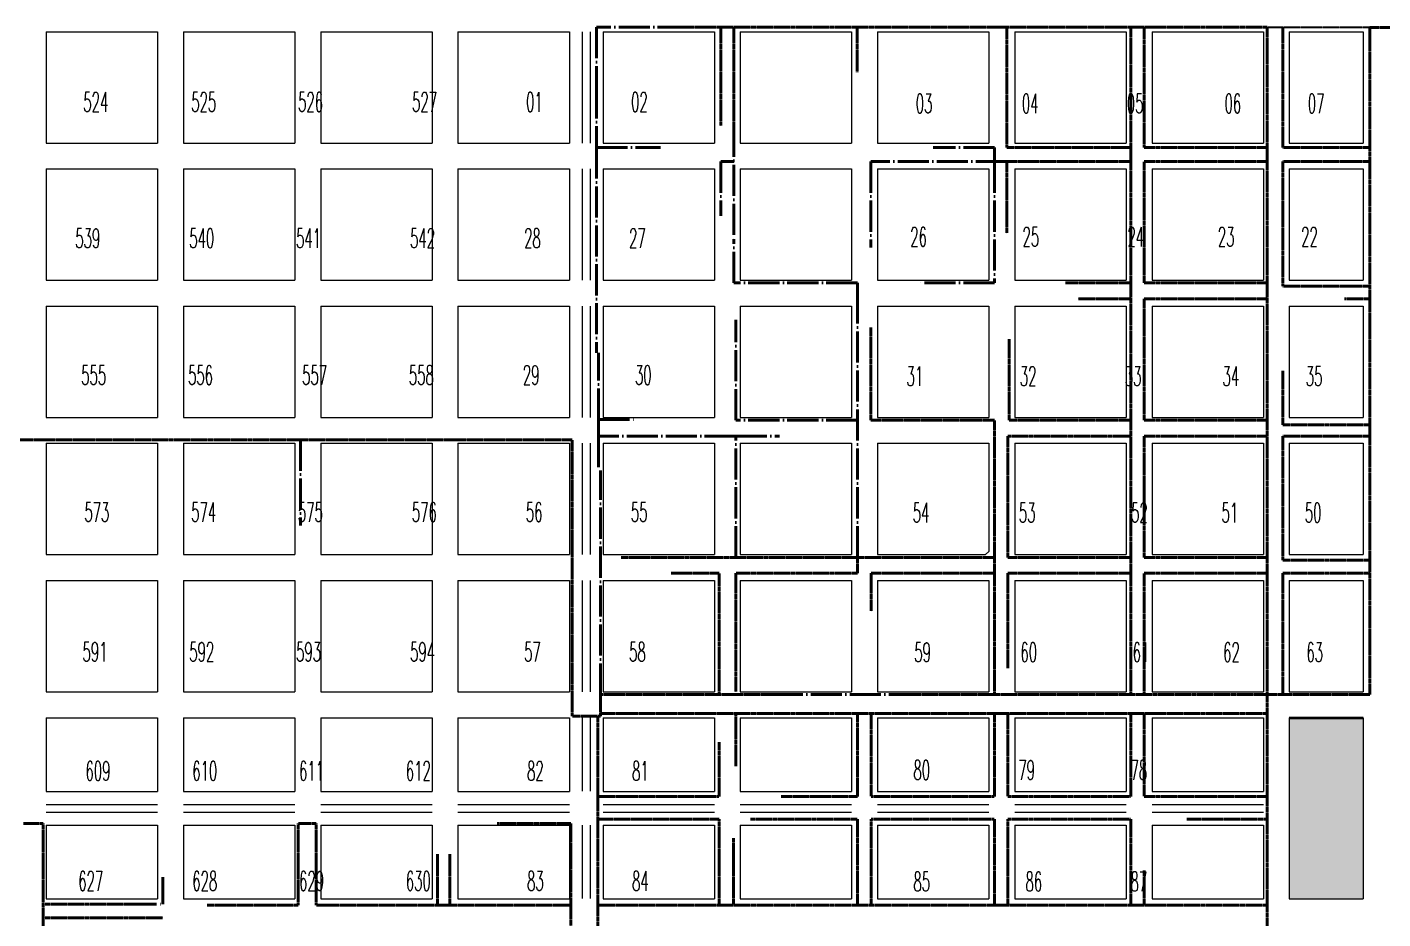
# Model space of a CAD drawing. Header units: millimetres. Extents: x 35648 to 65438, y -2675 to 1559.
# Drawn here: x 61304 to 62351, y -872 to -183 of the extents above; entities that cross this region are included whole.
import ezdxf

# ---------------------------------------------------------------- set-up
doc = ezdxf.new("R2010")
doc.units = ezdxf.units.MM
doc.header["$MEASUREMENT"] = 0
for name, pattern in [('ACAD_ISO04W100', [30, 24, -3, 0, -3]), ('HIDDEN', [0.375, 0.25, -0.125]), ('TRAZOS2', [9.525, 6.35, -3.175])]:
    doc.linetypes.add(name, pattern=pattern)
for name, color, linetype, lineweight in [('AGUA 2006', 21, 'Continuous', 35), ('GAS NUEVO 2016', 140, 'TRAZOS2', 40), ('GAS NUEVO 2017', 181, 'TRAZOS2', 40), ('GAS NUEVO 2018', 130, 'TRAZOS2', 40), ('GAS_1', 160, 'Continuous', 40), ('GAS_2', 84, 'Continuous', 40), ('GAS_NUEVO 2015', 234, 'TRAZOS2', 40), ('Manzanas', 7, 'Continuous', 13)]:
    doc.layers.add(name, color=color, linetype=linetype, lineweight=lineweight)
for name, color, linetype, lineweight, true_color in [('GAS_3', 21, 'TRAZOS2', 40, 0xffab57), ('GAS_4', 1, 'TRAZOS2', 40, 0xec041b), ('GAS_NUEVO 2014', 215, 'TRAZOS2', 40, 0xba36b5)]:
    doc.layers.add(name, color=color, linetype=linetype, lineweight=lineweight, true_color=true_color)
doc.layers.add('Numeros de Manzanas', color=7, linetype='Continuous')
doc.styles.add('ROMANS', font='romans', dxfattribs={"width": 0.5, "height": 50})

msp = doc.modelspace()

# ---------------------------------------------------------------- hatches: boundary and pattern name
at = {"layer": 'AGUA 2006'}
h = msp.add_hatch(color=94, dxfattribs=at)
h.paths.add_polyline_path([(62335.7, -716.8), (62278.7, -716.8), (62278.7, -856.8), (62335.7, -856.8)])
h.paths.add_polyline_path([(62418.7, -716.8), (62361.7, -716.8), (62361.7, -856.8), (62418.7, -856.8)])

# ---------------------------------------------------------------- linework, layer by layer
at = {"layer": 'AGUA 2006', "color": 5, "linetype": 'HIDDEN', "lineweight": -3}
msp.add_line((62261.6, -183.3), (62273.7, -183.3), dxfattribs=at)
at = {"layer": 'AGUA 2006', "color": 94}
msp.add_line((62278.7, -716.8), (62335.7, -716.8), dxfattribs=at)
at = {"layer": 'GAS NUEVO 2016', "linetype": 'ACAD_ISO04W100', "lineweight": 40}
for p, q in [((61851.2, -486.9), (61851.2, -409.5)), ((61745.1, -499.2), (61745.1, -486.4)), ((61745.1, -486.4), (61774.6, -486.4)), ((61945.1, -486.9), (61851.2, -486.9)), ((61515.1, -502), (61515.1, -568.4)), ((61851.2, -499.2), (61745.1, -499.2)), ((61745.1, -499.2), (61745.1, -525.9))]:
    msp.add_line(p, q, dxfattribs=at)
at = {"layer": 'GAS NUEVO 2017', "linetype": 'ACAD_ISO04W100', "lineweight": 40}
for p, q in [((61743.6, -276.2), (61743.6, -435)), ((61849.8, -287.2), (61839.6, -287.2)), ((61839.6, -287.2), (61839.6, -329.1)), ((61745.1, -486.4), (61745.1, -435)), ((61746.7, -698.9), (61746.7, -525.9)), ((61879.1, -698.9), (61985.9, -698.9))]:
    msp.add_line(p, q, dxfattribs=at)
at = {"layer": 'GAS NUEVO 2018', "linetype": 'ACAD_ISO04W100', "lineweight": 40}
for p, q in [((62051, -276.2), (62003.6, -276.2)), ((62051, -287.2), (62051, -276.2))]:
    msp.add_line(p, q, dxfattribs=at)
at = {"layer": 'GAS_1', "color": 5, "linetype": 'HIDDEN', "lineweight": 40}
for p, q in [((62261.6, -183.3), (61814.9, -183.3)), ((62261.6, -186.8), (62261.6, -183.3)), ((62261.6, -698.9), (62261.6, -186.8)), ((61746.7, -715.5), (61746.7, -698.9)), ((61746.7, -698.9), (61879.1, -698.9)), ((61985.9, -698.9), (62261.6, -698.9)), ((62261.6, -713.5), (62261.6, -1828.7)), ((61723.9, -1176.8), (61723.9, -798.4))]:
    msp.add_line(p, q, dxfattribs=at)
at = {"layer": 'GAS_2', "color": 105, "linetype": 'HIDDEN', "lineweight": -3}
msp.add_line((62273.7, -183.3), (62340.9, -183.3), dxfattribs=at)
at = {"layer": 'GAS_2', "color": 105, "linetype": 'HIDDEN', "lineweight": 40}
for p, q in [((61724.9, -502), (61195.5, -502)), ((61724.9, -715.5), (61724.9, -502)), ((61746.7, -715.5), (61724.9, -715.5)), ((61316.4, -798.4), (61301.2, -798.4)), ((61527.2, -798.4), (61513.3, -798.4)), ((61723.9, -798.4), (61666.9, -798.4))]:
    msp.add_line(p, q, dxfattribs=at)
at = {"layer": 'GAS_3', "color": 31, "linetype": 'HIDDEN', "lineweight": 40, "true_color": 0xffb366}
for p, q in [((61839.6, -183.3), (61839.6, -259.5)), ((61849.8, -183.3), (61849.8, -259.5)), ((61945, -183.3), (61945, -218)), ((62060.6, -276.2), (62060.6, -183.3)), ((62156.4, -698.9), (62156.4, -183.3)), ((62166.6, -276.2), (62166.6, -183.3)), ((62273.7, -183.3), (62273.7, -276.2)), ((62060.6, -276.2), (62156.4, -276.2)), ((62166.6, -276.2), (62261.6, -276.2)), ((62273.7, -276.2), (62341.2, -276.2)), ((62156.4, -287.2), (62060.6, -287.2)), ((62060.6, -287.2), (62060.6, -342.4)), ((62166.6, -380.9), (62166.6, -287.2)), ((62166.6, -287.2), (62261.6, -287.2)), ((62273.7, -287.2), (62341.2, -287.2)), ((62273.7, -287.2), (62273.7, -383.5)), ((62156.4, -380.9), (62105.8, -380.9)), ((62166.6, -380.9), (62261.6, -380.9)), ((62273.7, -383.5), (62341.2, -383.5)), ((62156.4, -393.2), (62115.6, -393.2)), ((62166.6, -486.9), (62166.6, -393.2)), ((62166.6, -393.2), (62261.6, -393.2)), ((62340.6, -393.2), (62321.1, -393.2)), ((61955.6, -486.9), (61955.6, -415.4)), ((62062.3, -486.9), (62062.3, -424.3)), ((62273.7, -490.6), (62273.7, -448.6)), ((62051, -486.9), (61955.6, -486.9)), ((62051, -698.9), (62051, -486.9)), ((62156.4, -486.9), (62062.3, -486.9)), ((62166.6, -486.9), (62261.6, -486.9)), ((62340.6, -490.6), (62273.7, -490.6)), ((62061.4, -592.9), (62061.4, -499.2)), ((62061.4, -499.2), (62156.4, -499.2)), ((62166.6, -592.9), (62166.6, -499.2)), ((62166.6, -499.2), (62261.6, -499.2)), ((62273.7, -595.1), (62273.7, -499.2)), ((62273.7, -499.2), (62340.6, -499.2)), ((62051, -592.9), (61762.6, -592.9)), ((61945.1, -592.9), (61945.1, -605.2)), ((62156.4, -592.9), (62061.4, -592.9)), ((62166.6, -592.9), (62261.6, -592.9)), ((62340.6, -595.1), (62273.7, -595.1)), ((61838.3, -605.2), (61801.2, -605.2)), ((61838.3, -698.9), (61838.3, -605.2)), ((61945.1, -605.2), (61851.3, -605.2)), ((61851.3, -605.2), (61851.3, -696.8)), ((62051, -605.2), (61955.7, -605.2)), ((61955.7, -605.2), (61955.7, -634.5)), ((62156.4, -605.2), (62061.4, -605.2)), ((62061.4, -605.2), (62061.4, -678.5)), ((62166.6, -698.9), (62166.6, -605.2)), ((62166.6, -605.2), (62261.6, -605.2)), ((62340.6, -605.2), (62273.7, -605.2)), ((62273.7, -605.2), (62273.7, -698.9)), ((61851.3, -712.6), (61851.3, -754.1)), ((61945.1, -777.6), (61945.1, -713.5)), ((61955.7, -713.5), (61955.7, -777.6)), ((62051, -777.6), (62051, -713.5)), ((62061.4, -713.5), (62061.4, -777.6)), ((62156.4, -777.6), (62156.4, -713.5)), ((62166.6, -713.5), (62166.6, -777.6)), ((61838.3, -777.6), (61838.3, -735.6)), ((61744.6, -777.6), (61838.3, -777.6)), ((61886.4, -777.6), (61945.1, -777.6)), ((61955.7, -777.6), (62051, -777.6)), ((62061.4, -777.6), (62156.4, -777.6)), ((62166.6, -777.6), (62261.6, -777.6)), ((61838.3, -795.2), (61744.6, -795.2)), ((61838.3, -861.7), (61838.3, -795.2)), ((61862.7, -795.2), (61945.1, -795.2)), ((61945.1, -795.2), (61945.1, -861.7)), ((61955.7, -861.7), (61955.7, -795.2)), ((61955.7, -795.2), (62051, -795.2)), ((62051, -795.2), (62051, -861.7)), ((62061.4, -861.7), (62061.4, -795.2)), ((62061.4, -795.2), (62156.4, -795.2)), ((62156.4, -795.2), (62156.4, -861.7)), ((62199.5, -795.2), (62261.6, -795.2)), ((61316.4, -798.4), (61316.4, -970.4)), ((61513.3, -798.4), (61513.3, -861.7)), ((61527.2, -798.4), (61527.2, -861.7)), ((61849.4, -827.3), (61849.4, -809.8)), ((61620.8, -861.7), (61620.8, -822.2)), ((61630.4, -861.7), (61630.4, -822.2)), ((61849.4, -861.7), (61849.4, -827.3)), ((62166.6, -861.7), (62166.6, -834.7)), ((61316.4, -860.8), (61379.8, -860.8)), ((61513.3, -861.7), (61443, -861.7)), ((61527.2, -861.7), (61723.9, -861.7)), ((62261.6, -861.7), (61744.6, -861.7)), ((61316.4, -871.3), (61408.9, -871.3))]:
    msp.add_line(p, q, dxfattribs=at)
at = {"layer": 'GAS_4', "color": 1, "linetype": 'HIDDEN', "lineweight": 40}
for p, q in [((62421.7, -183.6), (62340.9, -183.6)), ((62340.9, -183.6), (62340.9, -698.9)), ((62273.7, -698.9), (62261.6, -698.9)), ((62261.6, -698.9), (62261.6, -713.5)), ((62340.9, -698.9), (62273.7, -698.9)), ((61744.6, -777.6), (61744.6, -715.5)), ((62261.6, -713.5), (61746.7, -713.5)), ((61744.6, -777.6), (61744.6, -1176.8))]:
    msp.add_line(p, q, dxfattribs=at)
at = {"layer": 'GAS_NUEVO 2014', "color": 203, "linetype": 'ACAD_ISO04W100', "lineweight": 40, "true_color": 0xa941be}
for p, q in [((61814.9, -183.3), (61743.6, -183.3)), ((61743.6, -183.3), (61743.6, -229.8)), ((61849.8, -259.5), (61849.8, -347.1)), ((62060.6, -287.2), (61955.6, -287.2)), ((61955.6, -287.2), (61955.6, -353.4)), ((62051, -287.2), (62051, -380.9)), ((62051, -380.9), (61993, -380.9)), ((61945.1, -592.9), (61945.1, -394.5)), ((61851.2, -592.9), (61851.2, -499.2)), ((61851.2, -499.2), (61885.1, -499.2)), ((61408.9, -860.8), (61408.9, -840)), ((61379.8, -860.8), (61408.9, -860.8))]:
    msp.add_line(p, q, dxfattribs=at)
at = {"layer": 'GAS_NUEVO 2015', "linetype": 'ACAD_ISO04W100', "lineweight": 40}
for p, q in [((61743.6, -229.8), (61743.6, -276.2)), ((61743.6, -276.2), (61793.2, -276.2)), ((61849.8, -380.9), (61849.8, -347.1)), ((61945.1, -380.9), (61849.8, -380.9)), ((61945.1, -394.5), (61945.1, -380.9))]:
    msp.add_line(p, q, dxfattribs=at)
at = {"layer": 'Manzanas'}
for p, q in [((61318.7, -186.8), (61318.7, -272.8)), ((61318.7, -186.8), (61404.7, -186.8)), ((61404.7, -186.8), (61404.7, -272.8)), ((61424.7, -186.8), (61424.7, -272.8)), ((61424.7, -186.8), (61510.7, -186.8)), ((61510.7, -186.8), (61510.7, -272.8)), ((61530.7, -186.8), (61616.7, -186.8)), ((61530.7, -186.8), (61530.7, -272.8)), ((61616.7, -186.8), (61616.7, -272.8)), ((61636.7, -186.8), (61636.7, -272.8)), ((61636.7, -186.8), (61722.7, -186.8)), ((61722.7, -186.8), (61722.7, -272.8)), ((61732.7, -186.8), (61732.7, -272.8)), ((61738.7, -186.8), (61738.7, -272.8)), ((61748.7, -186.8), (61834.7, -186.8)), ((61748.7, -186.8), (61748.7, -272.8)), ((61834.7, -186.8), (61834.7, -272.8)), ((61854.7, -186.8), (61854.7, -272.8)), ((61854.7, -186.8), (61940.7, -186.8)), ((61854.7, -186.8), (61940.7, -186.8)), ((61940.7, -186.8), (61940.7, -272.8)), ((61960.7, -186.8), (61960.7, -272.8)), ((61960.7, -186.8), (62046.7, -186.8)), ((62046.7, -186.8), (62046.7, -272.8)), ((62066.7, -186.8), (62152.7, -186.8)), ((62066.7, -186.8), (62066.7, -272.8)), ((62152.7, -186.8), (62152.7, -272.8)), ((62172.7, -186.8), (62172.7, -272.8)), ((62172.7, -186.8), (62258.7, -186.8)), ((62172.7, -186.8), (62258.7, -186.8)), ((62258.7, -186.8), (62258.7, -272.8)), ((62278.7, -186.8), (62278.7, -272.8)), ((62278.7, -186.8), (62335.7, -186.8)), ((62335.7, -186.8), (62335.7, -272.8)), ((61318.7, -272.8), (61404.7, -272.8)), ((61424.7, -272.8), (61510.7, -272.8)), ((61530.7, -272.8), (61616.7, -272.8)), ((61636.7, -272.8), (61722.7, -272.8)), ((61748.7, -272.8), (61834.7, -272.8)), ((61854.7, -272.8), (61940.7, -272.8)), ((61960.7, -272.8), (62046.7, -272.8)), ((62066.7, -272.8), (62152.7, -272.8)), ((62172.7, -272.8), (62258.7, -272.8)), ((62278.7, -272.8), (62335.7, -272.8)), ((61318.7, -292.8), (61318.7, -378.8)), ((61318.7, -292.8), (61404.7, -292.8)), ((61404.7, -292.8), (61404.7, -378.8)), ((61424.7, -292.8), (61424.7, -378.8)), ((61424.7, -292.8), (61510.7, -292.8)), ((61510.7, -292.8), (61510.7, -378.8)), ((61530.7, -292.8), (61616.7, -292.8)), ((61530.7, -292.8), (61530.7, -378.8)), ((61616.7, -292.8), (61616.7, -378.8)), ((61636.7, -292.8), (61636.7, -378.8)), ((61636.7, -292.8), (61722.7, -292.8)), ((61722.7, -292.8), (61722.7, -378.8)), ((61732.7, -292.8), (61732.7, -378.8)), ((61738.7, -292.8), (61738.7, -378.8)), ((61748.7, -292.8), (61748.7, -378.8)), ((61748.7, -292.8), (61834.7, -292.8)), ((61834.7, -292.8), (61834.7, -378.8)), ((61854.7, -292.8), (61854.7, -378.8)), ((61854.7, -292.8), (61940.7, -292.8)), ((61940.7, -292.8), (61940.7, -378.8)), ((61960.7, -292.8), (61960.7, -378.8)), ((61960.7, -292.8), (62046.7, -292.8)), ((62046.7, -292.8), (62046.7, -378.8)), ((62066.7, -292.8), (62152.7, -292.8)), ((62066.7, -292.8), (62066.7, -378.8)), ((62152.7, -292.8), (62152.7, -378.8)), ((62172.7, -292.8), (62172.7, -378.8)), ((62172.7, -292.8), (62258.7, -292.8)), ((62258.7, -292.8), (62258.7, -378.8)), ((62278.7, -292.8), (62278.7, -378.8)), ((62278.7, -292.8), (62335.7, -292.8)), ((62335.7, -292.8), (62335.7, -378.8)), ((61318.7, -378.8), (61404.7, -378.8)), ((61424.7, -378.8), (61510.7, -378.8)), ((61530.7, -378.8), (61616.7, -378.8)), ((61636.7, -378.8), (61722.7, -378.8)), ((61748.7, -378.8), (61834.7, -378.8)), ((61854.7, -378.8), (61940.7, -378.8)), ((61960.7, -378.8), (62046.7, -378.8)), ((62066.7, -378.8), (62152.7, -378.8)), ((62172.7, -378.8), (62258.7, -378.8)), ((62278.7, -378.8), (62335.7, -378.8)), ((61318.7, -398.8), (61318.7, -484.8)), ((61318.7, -398.8), (61404.7, -398.8)), ((61404.7, -398.8), (61404.7, -484.8)), ((61424.7, -398.8), (61424.7, -484.8)), ((61424.7, -398.8), (61510.7, -398.8)), ((61510.7, -398.8), (61510.7, -484.8)), ((61530.7, -398.8), (61616.7, -398.8)), ((61530.7, -398.8), (61530.7, -484.8)), ((61616.7, -398.8), (61616.7, -484.8)), ((61636.7, -398.8), (61636.7, -484.8)), ((61636.7, -398.8), (61722.7, -398.8)), ((61722.7, -398.8), (61722.7, -484.8)), ((61732.7, -398.8), (61732.7, -484.8)), ((61738.7, -398.8), (61738.7, -484.8)), ((61748.7, -398.8), (61834.7, -398.8)), ((61748.7, -398.8), (61748.7, -484.8)), ((61834.7, -398.8), (61834.7, -484.8)), ((61854.7, -398.8), (61854.7, -484.8)), ((61854.7, -398.8), (61940.7, -398.8)), ((61940.7, -398.8), (61940.7, -484.8)), ((61960.7, -398.8), (61960.7, -484.8)), ((61960.7, -398.8), (62046.7, -398.8)), ((62046.7, -398.8), (62046.7, -484.8)), ((62066.7, -398.8), (62152.7, -398.8)), ((62066.7, -398.8), (62066.7, -484.8)), ((62152.7, -398.8), (62152.7, -484.8)), ((62172.7, -398.8), (62172.7, -484.8)), ((62172.7, -398.8), (62258.7, -398.8)), ((62258.7, -398.8), (62258.7, -484.8)), ((62278.7, -398.8), (62278.7, -484.8)), ((62278.7, -398.8), (62335.7, -398.8)), ((62335.7, -398.8), (62335.7, -484.8)), ((61318.7, -484.8), (61404.7, -484.8)), ((61424.7, -484.8), (61510.7, -484.8)), ((61530.7, -484.8), (61616.7, -484.8)), ((61636.7, -484.8), (61722.7, -484.8)), ((61748.7, -484.8), (61834.7, -484.8)), ((61854.7, -484.8), (61940.7, -484.8)), ((61960.7, -484.8), (62046.7, -484.8)), ((62066.7, -484.8), (62152.7, -484.8)), ((62172.7, -484.8), (62258.7, -484.8)), ((62278.7, -484.8), (62335.7, -484.8)), ((61318.7, -504.8), (61318.7, -590.8)), ((61318.7, -504.8), (61404.7, -504.8)), ((61404.7, -504.8), (61404.7, -590.8)), ((61424.7, -504.8), (61424.7, -590.8)), ((61424.7, -504.8), (61510.7, -504.8)), ((61510.7, -504.8), (61510.7, -590.8)), ((61530.7, -504.8), (61530.7, -590.8)), ((61530.7, -504.8), (61616.7, -504.8)), ((61616.7, -504.8), (61616.7, -590.8)), ((61636.7, -504.8), (61636.7, -590.8)), ((61636.7, -504.8), (61722.7, -504.8)), ((61722.7, -504.8), (61722.7, -590.8)), ((61732.7, -504.8), (61732.7, -590.8)), ((61732.7, -504.8), (61732.7, -590.8)), ((61738.7, -504.8), (61738.7, -590.8)), ((61748.7, -504.8), (61748.7, -519.8)), ((61748.7, -504.8), (61834.7, -504.8)), ((61834.7, -504.8), (61834.7, -590.8)), ((61854.7, -504.8), (61854.7, -590.8)), ((61854.7, -504.8), (61940.7, -504.8)), ((61940.7, -504.8), (61940.7, -590.8)), ((61960.7, -504.8), (61960.7, -590.8)), ((61960.7, -504.8), (62046.7, -504.8)), ((62046.7, -504.8), (62046.7, -588.3)), ((62066.7, -504.8), (62066.7, -590.8)), ((62066.7, -504.8), (62152.7, -504.8)), ((62152.7, -504.8), (62152.7, -590.8)), ((62172.7, -504.8), (62172.7, -590.8)), ((62172.7, -504.8), (62258.7, -504.8)), ((62258.7, -504.8), (62258.7, -590.8)), ((62278.7, -504.8), (62278.7, -590.8)), ((62278.7, -504.8), (62335.7, -504.8)), ((62335.7, -504.8), (62335.7, -590.8)), ((61748.7, -519.8), (61748.7, -590.8)), ((61318.7, -590.8), (61404.7, -590.8)), ((61424.7, -590.8), (61510.7, -590.8)), ((61530.7, -590.8), (61616.7, -590.8)), ((61636.7, -590.8), (61722.7, -590.8)), ((61748.7, -590.8), (61834.7, -590.8)), ((61854.7, -590.8), (61940.7, -590.8)), ((61960.7, -590.8), (62044.2, -590.8)), ((62044.2, -590.8), (62046.7, -588.3)), ((62066.7, -590.8), (62152.7, -590.8)), ((62172.7, -590.8), (62258.7, -590.8)), ((62278.7, -590.8), (62335.7, -590.8)), ((61318.7, -610.8), (61318.7, -696.8)), ((61318.7, -610.8), (61404.7, -610.8)), ((61404.7, -610.8), (61404.7, -696.8)), ((61424.7, -610.8), (61424.7, -696.8)), ((61424.7, -610.8), (61510.7, -610.8)), ((61510.7, -610.8), (61510.7, -696.8)), ((61530.7, -610.8), (61616.7, -610.8)), ((61530.7, -610.8), (61530.7, -696.8)), ((61616.7, -610.8), (61616.7, -696.8)), ((61636.7, -610.8), (61636.7, -696.8)), ((61636.7, -610.8), (61722.7, -610.8)), ((61722.7, -610.8), (61722.7, -696.8)), ((61732.7, -610.8), (61732.7, -696.8)), ((61732.7, -610.8), (61732.7, -696.8)), ((61738.7, -610.8), (61738.7, -696.8)), ((61748.7, -610.8), (61834.7, -610.8)), ((61748.7, -610.8), (61748.7, -696.8)), ((61834.7, -610.8), (61834.7, -696.8)), ((61854.7, -610.8), (61854.7, -696.8)), ((61854.7, -610.8), (61940.7, -610.8)), ((61940.7, -610.8), (61940.7, -696.8)), ((61960.7, -610.8), (61960.7, -696.8)), ((61960.7, -610.8), (62046.7, -610.8)), ((62046.7, -610.8), (62046.7, -696.8)), ((62066.7, -610.8), (62152.7, -610.8)), ((62066.7, -610.8), (62066.7, -696.8)), ((62152.7, -610.8), (62152.7, -696.8)), ((62172.7, -610.8), (62172.7, -696.8)), ((62172.7, -610.8), (62258.7, -610.8)), ((62258.7, -610.8), (62258.7, -696.8)), ((62278.7, -610.8), (62278.7, -696.8)), ((62278.7, -610.8), (62335.7, -610.8)), ((62335.7, -610.8), (62335.7, -696.8)), ((61318.7, -696.8), (61404.7, -696.8)), ((61424.7, -696.8), (61510.7, -696.8)), ((61530.7, -696.8), (61616.7, -696.8)), ((61636.7, -696.8), (61722.7, -696.8)), ((61748.7, -696.8), (61834.7, -696.8)), ((61854.7, -696.8), (61940.7, -696.8)), ((61960.7, -696.8), (62046.7, -696.8)), ((62066.7, -696.8), (62152.7, -696.8)), ((62172.7, -696.8), (62258.7, -696.8)), ((62278.7, -696.8), (62335.7, -696.8)), ((61318.7, -716.8), (61404.7, -716.8)), ((61318.7, -716.8), (61318.7, -773.8)), ((61404.7, -716.8), (61404.7, -773.8)), ((61424.7, -716.8), (61510.7, -716.8)), ((61424.7, -716.8), (61424.7, -773.8)), ((61510.7, -716.8), (61510.7, -773.8)), ((61530.7, -716.8), (61616.7, -716.8)), ((61530.7, -716.8), (61530.7, -773.8)), ((61616.7, -716.8), (61616.7, -773.8)), ((61636.7, -716.8), (61722.7, -716.8)), ((61636.7, -716.8), (61636.7, -773.8)), ((61722.7, -716.8), (61722.7, -773.8)), ((61732.7, -716.8), (61732.7, -773.4)), ((61732.7, -716.8), (61732.7, -773.4)), ((61738.7, -716.8), (61738.7, -773.4)), ((61748.7, -716.8), (61834.7, -716.8)), ((61748.7, -716.8), (61748.7, -773.8)), ((61834.7, -716.8), (61834.7, -773.8)), ((61854.7, -716.8), (61854.7, -773.8)), ((61854.7, -716.8), (61940.7, -716.8)), ((61940.7, -716.8), (61940.7, -773.8)), ((61960.7, -716.8), (62046.7, -716.8)), ((61960.7, -716.8), (61960.7, -773.8)), ((62046.7, -716.8), (62046.7, -773.8)), ((62066.7, -716.8), (62152.7, -716.8)), ((62066.7, -716.8), (62066.7, -773.8)), ((62152.7, -716.8), (62152.7, -773.8)), ((62172.7, -716.8), (62258.7, -716.8)), ((62172.7, -716.8), (62172.7, -773.8)), ((62258.7, -716.8), (62258.7, -773.8)), ((62278.7, -716.8), (62278.7, -856.8)), ((62335.7, -716.8), (62335.7, -856.8)), ((61318.7, -773.8), (61404.7, -773.8)), ((61424.7, -773.8), (61510.7, -773.8)), ((61530.7, -773.8), (61616.7, -773.8)), ((61636.7, -773.8), (61722.7, -773.8)), ((61748.7, -773.8), (61834.7, -773.8)), ((61854.7, -773.8), (61940.7, -773.8)), ((61960.7, -773.8), (62046.7, -773.8)), ((62066.7, -773.8), (62152.7, -773.8)), ((62172.7, -773.8), (62258.7, -773.8)), ((61318.7, -783.8), (61329.2, -783.8)), ((61318.7, -783.8), (61404.7, -783.8)), ((61424.7, -783.8), (61425.7, -783.8)), ((61425.7, -783.8), (61510.7, -783.8)), ((61530.7, -783.8), (61616.7, -783.8)), ((61636.7, -783.8), (61722.7, -783.8)), ((61748.7, -783.8), (61834.7, -783.8)), ((61854.7, -783.8), (61940.7, -783.8)), ((61960.7, -783.8), (62046.7, -783.8)), ((62066.7, -783.8), (62152.7, -783.8)), ((62172.7, -783.8), (62258.7, -783.8)), ((61318.7, -789.8), (61404.7, -789.8)), ((61424.7, -789.8), (61510.7, -789.8)), ((61530.7, -789.8), (61616.7, -789.8)), ((61636.7, -789.8), (61722.7, -789.8)), ((61748.7, -789.8), (61834.7, -789.8)), ((61854.7, -789.8), (61940.7, -789.8)), ((61960.7, -789.8), (62046.7, -789.8)), ((62066.7, -789.8), (62152.7, -789.8)), ((62172.7, -789.8), (62258.7, -789.8)), ((61318.7, -799.8), (61404.7, -799.8)), ((61318.7, -799.8), (61318.7, -856.8)), ((61404.7, -799.8), (61404.7, -856.8)), ((61424.7, -799.8), (61510.7, -799.8)), ((61424.7, -799.8), (61424.7, -856.8)), ((61510.7, -799.8), (61510.7, -856.8)), ((61530.7, -799.8), (61616.7, -799.8)), ((61530.7, -799.8), (61530.7, -856.8)), ((61616.7, -799.8), (61616.7, -856.8)), ((61636.7, -799.8), (61722.7, -799.8)), ((61636.7, -799.8), (61636.7, -856.8)), ((61722.7, -799.8), (61722.7, -856.8)), ((61732.7, -799.8), (61732.7, -856.4)), ((61738.7, -799.8), (61738.7, -856.4)), ((61748.7, -799.8), (61834.7, -799.8)), ((61748.7, -799.8), (61748.7, -856.8)), ((61834.7, -799.8), (61834.7, -856.8)), ((61854.7, -799.8), (61854.7, -856.8)), ((61854.7, -799.8), (61940.7, -799.8)), ((61940.7, -799.8), (61940.7, -856.8)), ((61960.7, -799.8), (62046.7, -799.8)), ((61960.7, -799.8), (61960.7, -856.8)), ((62046.7, -799.8), (62046.7, -856.8)), ((62066.7, -799.8), (62152.7, -799.8)), ((62066.7, -799.8), (62066.7, -856.8)), ((62152.7, -799.8), (62152.7, -856.8)), ((62172.7, -799.8), (62258.7, -799.8)), ((62172.7, -799.8), (62172.7, -856.8)), ((62258.7, -799.8), (62258.7, -856.8)), ((61318.7, -856.8), (61404.7, -856.8)), ((61424.7, -856.8), (61510.7, -856.8)), ((61530.7, -856.8), (61616.7, -856.8)), ((61636.7, -856.8), (61722.7, -856.8)), ((61748.7, -856.8), (61834.7, -856.8)), ((61854.7, -856.8), (61940.7, -856.8)), ((61960.7, -856.8), (62046.7, -856.8)), ((62066.7, -856.8), (62152.7, -856.8)), ((62172.7, -856.8), (62258.7, -856.8)), ((62278.7, -856.8), (62335.7, -856.8))]:
    msp.add_line(p, q, dxfattribs=at)

# ---------------------------------------------------------------- texts
at = {"layer": 'Numeros de Manzanas', "lineweight": 40, "style": 'ROMANS', "width": 0.5}
for s, p in [('  524           525           526            527            01            02', (61337.1, -248.6)), ('  03            04            05           06         07', (61979.9, -249.8)), ('   539            540           541            542            28            27', (61324.4, -353.9)), ('   26             25            24          23         22', (61969.2, -352.8)), ('   555           556            557           558            29             30', (61329, -459.6)), ('  31             32            33           34         35', (61972.8, -460.5)), ('   573           574           575            576            56            55               ', (61331.4, -565.4)), ('  54            53             52          51         50', (61977.6, -565.9)), ('    591           592           593            594            57            58', (61324.4, -673.4)), ('  59            60             61          62         63', (61978.8, -673.7)), ('    609           610           611           612             82            81', (61326.7, -765.4)), ('   80            79             78', (61971.6, -764.7)), ('   627            628           629           630             83            84', (61326.7, -850.4)), ('   85             86            87           ', (61971.6, -850.9))]:
    msp.add_text(s, height=15, dxfattribs=at).set_placement(p)

doc.saveas('drawing.dxf')
